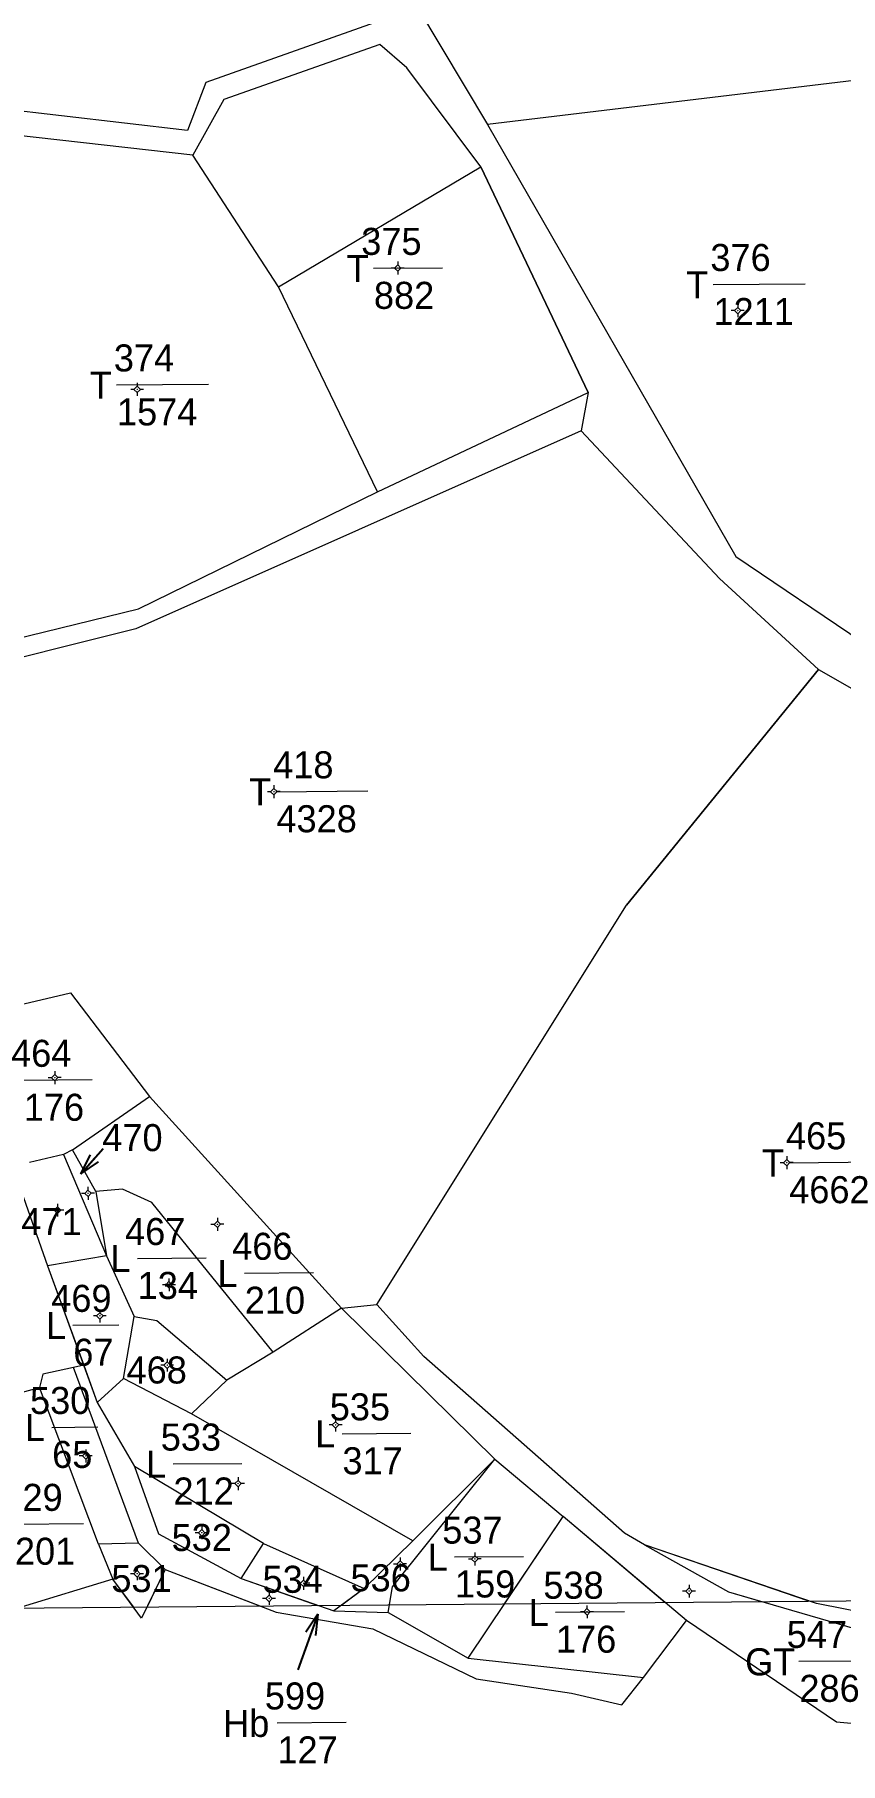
# Model space of a CAD drawing. Header units: metres. Extents: x 550490 to 551626, y 1839168 to 1840631.
# Drawn here: x 551444.6 to 551522.1, y 1839483.3 to 1839649.6 of the extents above; entities that cross this region are included whole.
import ezdxf
from ezdxf.enums import TextEntityAlignment as Align

# ---------------------------------------------------------------- set-up
doc = ezdxf.new("R2010")
doc.units = ezdxf.units.M
doc.header["$MEASUREMENT"] = 0
for name, color, linetype, lineweight in [('Level 10', 7, 'Continuous', 0), ('Level 11', 7, 'Continuous', 0), ('Level 13', 7, 'Continuous', 0), ('Level 22', 7, 'Continuous', 0)]:
    doc.layers.add(name, color=color, linetype=linetype, lineweight=lineweight)
doc.styles.add('Style-FmSimple', font='FmSimple.shx')
doc.styles.add('Style-Vnarial', font='Vnarial.shx')
doc.dimstyles.get("Standard").update_dxf_attribs({"dimtxt": 0.18, "dimasz": 0.18, "dimexe": 0.18, "dimexo": 0.0625, "dimgap": 0.09, "dimtad": 0, "dimtih": 1, "dimtoh": 1, "dimdec": 4, "dimzin": 0, "dimdsep": 46, "dimtxsty": 'Standard', "dimcen": 0.09, "dimadec": 0, "dimazin": 0, "dimtfac": 1, "dimtdec": 4, "dimtofl": 0, "dimtmove": 0, "dimatfit": 3, "dimfxl": 1, "dimtolj": 1, "dimtzin": 0, "dimarcsym": 0})

# ---------------------------------------------------------------- blocks, each defined once
blk = doc.blocks.new('TerminatorOpen_0.5')
at = {"color": 0, "linetype": 'ByBlock', "lineweight": -2}
for q in [(-1, 0.25), (-1, 0), (-1, -0.25)]:
    blk.add_line((0, 0), q, dxfattribs=at)
blk = doc.blocks.new('CENTRD')
at = {"layer": 'Level 11', "linetype": 'Continuous', "lineweight": 0}
h = blk.add_hatch(color=1, dxfattribs=at)
edge = h.paths.add_edge_path()
edge.add_arc((0.2, 0.2), 1.5, 0, 360)
at = {"layer": 'Level 11', "color": 1, "linetype": 'Continuous', "lineweight": 0}
for p, q in [((0, 6.2), (-6.2, 0)), ((0, 12.4), (0, 6.2)), ((6.2, 0.2), (0, 6.2)), ((0.2, -6.2), (6.2, 0.2)), ((12.4, 0.2), (6.2, 0.2)), ((-6.2, 0), (-12.4, 0)), ((-6.2, 0), (0.2, -6.2)), ((0.2, -6.2), (0.2, -12.4))]:
    blk.add_line(p, q, dxfattribs=at)
blk = doc.blocks.new('N_THUA_404')
at = {"layer": 'Level 13', "color": 3, "linetype": 'Continuous', "lineweight": 0}
blk.add_line((356383.44, 1839526.99), (356390.07, 1839527.05), dxfattribs=at)
at = {"layer": 'Level 13', "color": 3, "linetype": 'Continuous', "lineweight": 0, "style": 'Style-FmSimple'}
for s, p in [('375', (356382.26, 1839529.57999)), ('T', (356380.85, 1839526.96999)), ('882', (356383.48, 1839524.38999))]:
    blk.add_text(s, height=2.59998, dxfattribs=at).set_placement(p, align=Align.MIDDLE_LEFT)
blk = doc.blocks.new('N_THUA_407')
at = {"layer": 'Level 13', "color": 3, "linetype": 'Continuous', "lineweight": 0}
blk.add_line((356416.11, 1839522.91), (356424.95, 1839522.99), dxfattribs=at)
at = {"layer": 'Level 13', "color": 3, "linetype": 'Continuous', "lineweight": 0, "style": 'Style-FmSimple'}
for s, p in [('376', (356415.84, 1839525.50999)), ('T', (356413.52, 1839522.88999)), ('1211', (356416.14, 1839520.30999))]:
    blk.add_text(s, height=2.59998, dxfattribs=at).set_placement(p, align=Align.MIDDLE_LEFT)
blk = doc.blocks.new('N_THUA_412')
at = {"layer": 'Level 13', "color": 3, "linetype": 'Continuous', "lineweight": 0}
blk.add_line((356358.38, 1839515.32), (356367.21, 1839515.4), dxfattribs=at)
at = {"layer": 'Level 13', "color": 3, "linetype": 'Continuous', "lineweight": 0, "style": 'Style-FmSimple'}
for s, p in [('374', (356358.11, 1839517.91999)), ('T', (356355.79, 1839515.29999)), ('1574', (356358.41, 1839512.72999))]:
    blk.add_text(s, height=2.59998, dxfattribs=at).set_placement(p, align=Align.MIDDLE_LEFT)
blk = doc.blocks.new('N_THUA_436')
at = {"layer": 'Level 13', "color": 3, "linetype": 'Continuous', "lineweight": 0}
blk.add_line((356371.53, 1839476.65), (356380.37, 1839476.72), dxfattribs=at)
at = {"layer": 'Level 13', "color": 3, "linetype": 'Continuous', "lineweight": 0, "style": 'Style-FmSimple'}
for s, p in [('418', (356371.26, 1839479.23999)), ('T', (356368.95, 1839476.62999)), ('4328', (356371.57, 1839474.04999))]:
    blk.add_text(s, height=2.59998, dxfattribs=at).set_placement(p, align=Align.MIDDLE_LEFT)
blk = doc.blocks.new('N_THUA_461')
at = {"layer": 'Level 13', "color": 3, "linetype": 'Continuous', "lineweight": 0}
blk.add_line((356420.84, 1839440.97), (356429.68, 1839441.04), dxfattribs=at)
at = {"layer": 'Level 13', "color": 3, "linetype": 'Continuous', "lineweight": 0, "style": 'Style-FmSimple'}
for s, p in [('465', (356420.57, 1839443.55999)), ('T', (356418.26, 1839440.93999)), ('4662', (356420.88, 1839438.36999))]:
    blk.add_text(s, height=2.59998, dxfattribs=at).set_placement(p, align=Align.MIDDLE_LEFT)
blk = doc.blocks.new('N_THUA_496')
at = {"layer": 'Level 13', "color": 3, "linetype": 'Continuous', "lineweight": 0}
blk.add_line((356350.46, 1839449.11), (356357.09, 1839449.17), dxfattribs=at)
at = {"layer": 'Level 13', "color": 3, "linetype": 'Continuous', "lineweight": 0, "style": 'Style-FmSimple'}
for s, p in [('464', (356349.28, 1839451.69999)), ('L', (356347.88, 1839449.08999)), ('176', (356350.5, 1839446.50999))]:
    blk.add_text(s, height=2.59998, dxfattribs=at).set_placement(p, align=Align.MIDDLE_LEFT)
blk = doc.blocks.new('N_THUA_512')
at = {"layer": 'Level 13', "color": 3, "linetype": 'Continuous', "lineweight": 0}
blk.add_line((356366.15, 1839435.04), (356372.78, 1839435.1), dxfattribs=at)
at = {"layer": 'Level 13', "color": 3, "linetype": 'Continuous', "lineweight": 0, "style": 'Style-FmSimple'}
for s, p in [('466', (356364.97, 1839437.62999)), ('L', (356363.56, 1839435.01999)), ('210', (356366.18, 1839432.43999))]:
    blk.add_text(s, height=2.59998, dxfattribs=at).set_placement(p, align=Align.MIDDLE_LEFT)
blk = doc.blocks.new('N_THUA_522')
at = {"layer": 'Level 13', "color": 3, "linetype": 'Continuous', "lineweight": 0, "style": 'Style-FmSimple'}
blk.add_text('470', height=2.59998, dxfattribs=at).set_placement((356348.43, 1839438.03999), align=Align.MIDDLE_LEFT)
blk = doc.blocks.new('N_THUA_524')
at = {"layer": 'Level 13', "color": 3, "linetype": 'Continuous', "lineweight": 0, "style": 'Style-FmSimple'}
blk.add_text('471', height=2.59998, dxfattribs=at).set_placement((356345.55, 1839436.36999), align=Align.MIDDLE_LEFT)
blk = doc.blocks.new('N_THUA_529')
at = {"layer": 'Level 13', "color": 3, "linetype": 'Continuous', "lineweight": 0}
blk.add_line((356361.42, 1839429.2), (356368.05, 1839429.26), dxfattribs=at)
at = {"layer": 'Level 13', "color": 3, "linetype": 'Continuous', "lineweight": 0, "style": 'Style-FmSimple'}
for s, p in [('467', (356360.24, 1839431.78999)), ('L', (356358.83, 1839429.17999)), ('134', (356361.45, 1839426.59999))]:
    blk.add_text(s, height=2.59998, dxfattribs=at).set_placement(p, align=Align.MIDDLE_LEFT)
blk = doc.blocks.new('N_THUA_538')
at = {"layer": 'Level 13', "color": 3, "linetype": 'Continuous', "lineweight": 0}
blk.add_line((356354.8, 1839426.21), (356359.22, 1839426.25), dxfattribs=at)
at = {"layer": 'Level 13', "color": 3, "linetype": 'Continuous', "lineweight": 0, "style": 'Style-FmSimple'}
for s, p in [('469', (356352.71, 1839428.78999)), ('L', (356352.21, 1839426.18999)), ('67', (356354.83, 1839423.60999))]:
    blk.add_text(s, height=2.59998, dxfattribs=at).set_placement(p, align=Align.MIDDLE_LEFT)
blk = doc.blocks.new('N_THUA_547')
at = {"layer": 'Level 13', "color": 3, "linetype": 'Continuous', "lineweight": 0}
blk.add_line((356414.12, 1839399.85), (356420.75, 1839399.91), dxfattribs=at)
at = {"layer": 'Level 13', "color": 3, "linetype": 'Continuous', "lineweight": 0, "style": 'Style-FmSimple'}
for s, p in [('547', (356412.94, 1839402.43999)), ('GT', (356408.94, 1839399.79999)), ('286', (356414.16, 1839397.24999))]:
    blk.add_text(s, height=2.59998, dxfattribs=at).set_placement(p, align=Align.MIDDLE_LEFT)
blk = doc.blocks.new('N_THUA_549')
at = {"layer": 'Level 13', "color": 3, "linetype": 'Continuous', "lineweight": 0}
blk.add_line((356377.47, 1839415.75), (356384.1, 1839415.81), dxfattribs=at)
at = {"layer": 'Level 13', "color": 3, "linetype": 'Continuous', "lineweight": 0, "style": 'Style-FmSimple'}
for s, p in [('535', (356376.29, 1839418.33999)), ('L', (356374.89, 1839415.72999)), ('317', (356377.51, 1839413.14999))]:
    blk.add_text(s, height=2.59998, dxfattribs=at).set_placement(p, align=Align.MIDDLE_LEFT)
blk = doc.blocks.new('N_THUA_550')
at = {"layer": 'Level 13', "color": 3, "linetype": 'Continuous', "lineweight": 0, "style": 'Style-FmSimple'}
blk.add_text('468', height=2.59998, dxfattribs=at).set_placement((356356.1, 1839421.45999), align=Align.MIDDLE_LEFT)
blk = doc.blocks.new('N_THUA_555')
at = {"layer": 'Level 13', "color": 3, "linetype": 'Continuous', "lineweight": 0}
blk.add_line((356373.78, 1839399.03), (356380.41, 1839399.09), dxfattribs=at)
at = {"layer": 'Level 13', "color": 3, "linetype": 'Continuous', "lineweight": 0, "style": 'Style-FmSimple'}
for s, p in [('599', (356372.6, 1839401.61999)), ('Hb', (356368.59, 1839398.97999)), ('127', (356373.81, 1839396.42999))]:
    blk.add_text(s, height=2.59998, dxfattribs=at).set_placement(p, align=Align.MIDDLE_LEFT)
blk = doc.blocks.new('N_THUA_556')
at = {"layer": 'Level 13', "color": 3, "linetype": 'Continuous', "lineweight": 0}
blk.add_line((356353.41, 1839412.74), (356357.83, 1839412.78), dxfattribs=at)
at = {"layer": 'Level 13', "color": 3, "linetype": 'Continuous', "lineweight": 0, "style": 'Style-FmSimple'}
for s, p in [('530', (356351.32, 1839415.32999)), ('L', (356350.83, 1839412.71999)), ('65', (356353.45, 1839410.13999))]:
    blk.add_text(s, height=2.59998, dxfattribs=at).set_placement(p, align=Align.MIDDLE_LEFT)
blk = doc.blocks.new('N_THUA_558')
at = {"layer": 'Level 13', "color": 3, "linetype": 'Continuous', "lineweight": 0}
blk.add_line((356368.05, 1839410.05), (356374.68, 1839410.1), dxfattribs=at)
at = {"layer": 'Level 13', "color": 3, "linetype": 'Continuous', "lineweight": 0, "style": 'Style-FmSimple'}
for s, p in [('533', (356366.87, 1839412.63999)), ('L', (356365.46, 1839410.01999)), ('212', (356368.09, 1839407.44999))]:
    blk.add_text(s, height=2.59998, dxfattribs=at).set_placement(p, align=Align.MIDDLE_LEFT)
blk = doc.blocks.new('N_THUA_559')
at = {"layer": 'Level 13', "color": 3, "linetype": 'Continuous', "lineweight": 0}
blk.add_line((356347.26, 1839408.75), (356353.88, 1839408.81), dxfattribs=at)
at = {"layer": 'Level 13', "color": 3, "linetype": 'Continuous', "lineweight": 0, "style": 'Style-FmSimple'}
for s, p in [('529', (356346.08, 1839411.33999)), ('L', (356344.67, 1839408.72999)), ('201', (356347.29, 1839406.15999))]:
    blk.add_text(s, height=2.59998, dxfattribs=at).set_placement(p, align=Align.MIDDLE_LEFT)
blk = doc.blocks.new('N_THUA_574')
at = {"layer": 'Level 13', "color": 3, "linetype": 'Continuous', "lineweight": 0, "style": 'Style-FmSimple'}
blk.add_text('536', height=2.59998, dxfattribs=at).set_placement((356378.49, 1839402.32999), align=Align.MIDDLE_LEFT)
blk = doc.blocks.new('N_THUA_575')
at = {"layer": 'Level 13', "color": 3, "linetype": 'Continuous', "lineweight": 0}
blk.add_line((356390.84, 1839402.84), (356397.47, 1839402.89), dxfattribs=at)
at = {"layer": 'Level 13', "color": 3, "linetype": 'Continuous', "lineweight": 0, "style": 'Style-FmSimple'}
for s, p in [('537', (356389.66, 1839405.41999)), ('L', (356388.26, 1839402.80999)), ('159', (356390.88, 1839400.23999))]:
    blk.add_text(s, height=2.59998, dxfattribs=at).set_placement(p, align=Align.MIDDLE_LEFT)
blk = doc.blocks.new('N_THUA_577')
at = {"layer": 'Level 13', "color": 3, "linetype": 'Continuous', "lineweight": 0, "style": 'Style-FmSimple'}
blk.add_text('532', height=2.6, dxfattribs=at).set_placement((356360.13, 1839405.34), align=Align.MIDDLE_CENTER)
blk = doc.blocks.new('N_THUA_585')
at = {"layer": 'Level 13', "color": 3, "linetype": 'Continuous', "lineweight": 0}
blk.add_line((356401.63, 1839397.74), (356408.26, 1839397.8), dxfattribs=at)
at = {"layer": 'Level 13', "color": 3, "linetype": 'Continuous', "lineweight": 0, "style": 'Style-FmSimple'}
for s, p in [('538', (356400.45, 1839400.32999)), ('L', (356399.04, 1839397.71999)), ('176', (356401.66, 1839395.13999))]:
    blk.add_text(s, height=2.59998, dxfattribs=at).set_placement(p, align=Align.MIDDLE_LEFT)
blk = doc.blocks.new('N_THUA_587')
at = {"layer": 'Level 13', "color": 3, "linetype": 'Continuous', "lineweight": 0, "style": 'Style-FmSimple'}
blk.add_text('531', height=2.6, dxfattribs=at).set_placement((356354.11, 1839401.4), align=Align.MIDDLE_CENTER)
blk = doc.blocks.new('N_THUA_588')
at = {"layer": 'Level 13', "color": 3, "linetype": 'Continuous', "lineweight": 0, "style": 'Style-FmSimple'}
blk.add_text('534', height=2.6, dxfattribs=at).set_placement((356369.94, 1839400.47), align=Align.MIDDLE_CENTER)

msp = doc.modelspace()

# ---------------------------------------------------------------- linework, layer by layer
at = {"layer": 'Level 10', "color": 2, "linetype": 'Continuous', "lineweight": 0, "flags": 128}
for points in [[(551481.44, 1839652.21), (551461.1, 1839644.97), (551459.34, 1839640.35), (551441.12, 1839642.47), (551434.14, 1839642.3)], [(551481.44, 1839652.21), (551488.18, 1839640.93)], [(551477.59, 1839605.6), (551497.87, 1839615.15), (551487.55, 1839636.86), (551480.42, 1839646.4), (551477.82, 1839648.64), (551462.83, 1839643.36), (551459.84, 1839637.99)], [(551526.61, 1839614.71), (551524.24, 1839645.28), (551488.18, 1839640.93)], [(551459.84, 1839637.99), (551436.21, 1839640.66)], [(551488.18, 1839640.93), (551512.06, 1839599.4), (551524.22, 1839591.2)], [(551477.59, 1839605.6), (551468.09, 1839625.32)], [(551520.01, 1839588.52), (551510.49, 1839597.27), (551497.18, 1839611.47), (551454.36, 1839592.44), (551436.79, 1839588.03), (551436.51, 1839589.95)], [(551436.51, 1839589.95), (551454.62, 1839594.35), (551477.59, 1839605.6)], [(551477.54, 1839527.46), (551501.56, 1839565.86), (551520.01, 1839588.52)], [(551520.01, 1839588.52), (551537.2, 1839578.7), (551546.97, 1839569.28), (551547.72, 1839542.59), (551557.25, 1839502.19), (551552.46, 1839499.22)], [(551443.05, 1839556.24), (551448.09, 1839557.41), (551455.68, 1839547.45)], [(551448.29, 1839542.31), (551455.68, 1839547.45)], [(551455.68, 1839547.45), (551474.14, 1839527.09)], [(551447.41, 1839541.88), (551444.15, 1839541.11)], [(551448.29, 1839542.31), (551447.41, 1839541.88)], [(551447.41, 1839541.88), (551451.56, 1839532.13)], [(551450.51, 1839538.31), (551448.29, 1839542.31)], [(551442.91, 1839539.56), (551445.87, 1839531.17)], [(551467.56, 1839522.85), (551455.91, 1839537.25), (551453.08, 1839538.54), (551450.51, 1839538.31)], [(551450.51, 1839538.31), (551451.56, 1839532.13)], [(551451.56, 1839532.13), (551445.87, 1839531.17)], [(551445.87, 1839531.17), (551449.35, 1839521.6)], [(551451.56, 1839532.13), (551454.21, 1839526.3)], [(551453.18, 1839520.33), (551454.21, 1839526.3)], [(551454.21, 1839526.3), (551456.4, 1839525.92), (551463.1, 1839520.17)], [(551474.14, 1839527.09), (551467.56, 1839522.85)], [(551474.14, 1839527.09), (551488.87, 1839512.56)], [(551503.29, 1839504.35), (551501.34, 1839505.46), (551482.07, 1839522.45), (551477.54, 1839527.46)], [(551467.56, 1839522.85), (551463.1, 1839520.17)], [(551448.36, 1839521.39), (551445.41, 1839520.75), (551445.11, 1839519.48)], [(551449.35, 1839521.6), (551448.36, 1839521.39)], [(551454.62, 1839504.51), (551448.36, 1839521.39)], [(551449.35, 1839521.6), (551450.65, 1839518.03)], [(551435.41, 1839516.28), (551437.64, 1839516.78), (551439.51, 1839517.96), (551445.11, 1839519.48)], [(551450.77, 1839504.4), (551445.11, 1839519.48)], [(551450.65, 1839518.03), (551453.18, 1839520.33)], [(551459.73, 1839516.92), (551453.18, 1839520.33)], [(551463.1, 1839520.17), (551459.73, 1839516.92)], [(551450.65, 1839518.03), (551454.23, 1839511.86)], [(551481.01, 1839504.72), (551459.73, 1839516.92)], [(551478.64, 1839497.83), (551479.06, 1839500.31), (551488.87, 1839512.56)], [(551488.87, 1839512.56), (551481.01, 1839504.72)], [(551488.87, 1839512.56), (551495.47, 1839507.06)], [(551454.23, 1839511.86), (551456.55, 1839505.4), (551464.48, 1839501.08)], [(551466.65, 1839504.47), (551454.23, 1839511.86)], [(551486.31, 1839493.42), (551495.47, 1839507.06)], [(551507.3, 1839497.05), (551495.47, 1839507.06)], [(551454.62, 1839504.51), (551450.77, 1839504.4)], [(551450.77, 1839504.4), (551452.15, 1839501.03)], [(551454.62, 1839504.51), (551457.2, 1839501.97)], [(551464.48, 1839501.08), (551466.65, 1839504.47)], [(551466.65, 1839504.47), (551476.33, 1839500.13)], [(551481.01, 1839504.72), (551476.33, 1839500.13)], [(551552.46, 1839499.22), (551543.97, 1839493.93), (551519.81, 1839498.68), (551503.29, 1839504.35)], [(551503.29, 1839504.35), (551511.35, 1839499.81), (551532.29, 1839493.73)], [(551452.15, 1839501.03), (551443.34, 1839498.33)], [(551457.2, 1839501.97), (551454.92, 1839497.28), (551452.15, 1839501.03)], [(551457.2, 1839501.97), (551467.87, 1839497.85), (551477.17, 1839496.27), (551487.08, 1839491.44), (551496.26, 1839490.06), (551501.1, 1839488.94), (551503.19, 1839491.59)], [(551464.48, 1839501.08), (551473.41, 1839497.98)], [(551476.33, 1839500.13), (551473.41, 1839497.98)], [(551473.41, 1839497.98), (551478.64, 1839497.83)], [(551478.64, 1839497.83), (551486.31, 1839493.42)], [(551503.19, 1839491.59), (551507.3, 1839497.05)], [(551532.29, 1839493.73), (551532.03, 1839488.59), (551526.44, 1839489.71), (551524.21, 1839487.04), (551521.74, 1839487.27), (551507.3, 1839497.05)], [(551486.31, 1839493.42), (551503.19, 1839491.59)]]:
    msp.add_lwpolyline(points, dxfattribs=at)
at = {"layer": 'Level 10', "color": 1, "linetype": 'Continuous', "lineweight": 0, "flags": 128}
for points in [[(551468.09, 1839625.32), (551459.84, 1839637.99)], [(551474.14, 1839527.09), (551477.54, 1839527.46)]]:
    msp.add_lwpolyline(points, dxfattribs=at)
at = {"layer": 'Level 22', "color": 4, "linetype": 'Continuous', "lineweight": 0, "flags": 128}
for points in [[(551481.44, 1839652.21), (551488.18, 1839640.93)], [(551487.55, 1839636.86), (551480.42, 1839646.4), (551477.82, 1839648.64), (551462.83, 1839643.36), (551459.84, 1839637.99), (551436.21, 1839640.66)], [(551526.61, 1839614.71), (551524.24, 1839645.28), (551488.18, 1839640.93)], [(551488.18, 1839640.93), (551512.06, 1839599.4), (551524.22, 1839591.2)], [(551477.59, 1839605.6), (551468.09, 1839625.32), (551487.55, 1839636.86)], [(551487.55, 1839636.86), (551497.87, 1839615.15)], [(551477.59, 1839605.6), (551497.87, 1839615.15)], [(551497.87, 1839615.15), (551497.18, 1839611.47)], [(551497.18, 1839611.47), (551454.36, 1839592.44), (551436.79, 1839588.03), (551436.51, 1839589.95)], [(551497.18, 1839611.47), (551510.49, 1839597.27), (551520.01, 1839588.52)], [(551436.51, 1839589.95), (551454.62, 1839594.35), (551477.59, 1839605.6)], [(551520.01, 1839588.52), (551501.56, 1839565.86)], [(551520.01, 1839588.52), (551537.2, 1839578.7), (551546.97, 1839569.28), (551547.72, 1839542.59)]]:
    msp.add_lwpolyline(points, dxfattribs=at)
at = {"layer": 'Level 22', "color": 1, "linetype": 'Continuous', "lineweight": 0, "flags": 128}
for points in [[(551503.29, 1839504.35), (551501.34, 1839505.46), (551482.07, 1839522.45), (551477.54, 1839527.46), (551501.56, 1839565.86)], [(551443.05, 1839556.24), (551448.09, 1839557.41), (551455.68, 1839547.45)], [(551448.29, 1839542.31), (551455.68, 1839547.45)], [(551455.68, 1839547.45), (551474.14, 1839527.09)], [(551447.41, 1839541.88), (551444.15, 1839541.11)], [(551448.29, 1839542.31), (551447.41, 1839541.88)], [(551447.41, 1839541.88), (551451.56, 1839532.13)], [(551450.51, 1839538.31), (551448.29, 1839542.31)], [(551442.91, 1839539.56), (551445.87, 1839531.17)], [(551467.56, 1839522.85), (551455.91, 1839537.25), (551453.08, 1839538.54), (551450.51, 1839538.31)], [(551450.51, 1839538.31), (551451.56, 1839532.13)], [(551451.56, 1839532.13), (551445.87, 1839531.17)], [(551445.87, 1839531.17), (551450.65, 1839518.03)], [(551451.56, 1839532.13), (551454.21, 1839526.3)], [(551453.18, 1839520.33), (551454.21, 1839526.3)], [(551454.21, 1839526.3), (551456.4, 1839525.92), (551463.1, 1839520.17)], [(551474.14, 1839527.09), (551467.56, 1839522.85)], [(551474.14, 1839527.09), (551488.87, 1839512.56)], [(551467.56, 1839522.85), (551463.1, 1839520.17)], [(551454.62, 1839504.51), (551448.36, 1839521.39), (551445.41, 1839520.75), (551445.11, 1839519.48)], [(551435.41, 1839516.28), (551437.64, 1839516.78), (551439.51, 1839517.96), (551445.11, 1839519.48)], [(551450.77, 1839504.4), (551445.11, 1839519.48)], [(551450.65, 1839518.03), (551453.18, 1839520.33)], [(551459.73, 1839516.92), (551453.18, 1839520.33)], [(551463.1, 1839520.17), (551459.73, 1839516.92)], [(551450.65, 1839518.03), (551454.23, 1839511.86)], [(551481.01, 1839504.72), (551459.73, 1839516.92)], [(551478.77, 1839498.57), (551479.06, 1839500.31), (551488.87, 1839512.56)], [(551488.87, 1839512.56), (551481.01, 1839504.72)], [(551488.87, 1839512.56), (551495.47, 1839507.06)], [(551466.65, 1839504.47), (551454.23, 1839511.86)], [(551454.23, 1839511.86), (551456.55, 1839505.4), (551464.48, 1839501.08)], [(551489.83, 1839498.67), (551495.47, 1839507.06)], [(551505.23, 1839498.8), (551495.47, 1839507.06)], [(551454.62, 1839504.51), (551450.77, 1839504.4)], [(551450.77, 1839504.4), (551452.15, 1839501.03)], [(551454.62, 1839504.51), (551457.2, 1839501.97)], [(551464.48, 1839501.08), (551466.65, 1839504.47)], [(551466.65, 1839504.47), (551476.33, 1839500.13)], [(551481.01, 1839504.72), (551476.33, 1839500.13)], [(551519.09, 1839498.92), (551503.29, 1839504.35)], [(551503.29, 1839504.35), (551511.35, 1839499.81), (551514.52, 1839498.88)], [(551452.15, 1839501.03), (551443.34, 1839498.33)], [(551454.13, 1839498.36), (551452.15, 1839501.03)], [(551457.2, 1839501.97), (551455.45, 1839498.37)], [(551457.2, 1839501.97), (551466.28, 1839498.46)], [(551464.48, 1839501.08), (551471.87, 1839498.51)], [(551476.33, 1839500.13), (551474.17, 1839498.53)]]:
    msp.add_lwpolyline(points, dxfattribs=at)
at = {"layer": 'Level 22', "color": 3, "linetype": 'Continuous', "lineweight": 0, "flags": 128}
msp.add_lwpolyline([(550751.43, 1839492.21), (551559.41, 1839499.28)], dxfattribs=at)

# ---------------------------------------------------------------- block references
at = {"layer": 'Level 10', "color": 6, "linetype": 'Continuous', "lineweight": 0, "xscale": 2, "yscale": 2, "zscale": 2, "rotation": 228.5995467090017}
msp.add_blockref('TerminatorOpen_0.5', (551449.07, 1839540.01), dxfattribs=at)
at = {"layer": 'Level 11', "color": 1, "linetype": 'Continuous', "lineweight": 0, "xscale": 0.04999813735168662, "yscale": 0.04999813735168662, "zscale": 0.04999813735168662}
for p in [(551479.55, 1839627.13), (551512.24, 1839623.04), (551454.49, 1839615.46), (551467.64, 1839576.77), (551446.57, 1839549.26), (551516.95, 1839541.09), (551449.76, 1839538.14), (551446.83, 1839536.52), (551462.21, 1839535.15), (551457.55, 1839529.34), (551450.9, 1839526.35), (551457.38, 1839521.61), (551473.57, 1839515.86), (551449.55, 1839512.88), (551464.19, 1839510.22), (551460.7, 1839505.49), (551479.77, 1839502.49), (551486.96, 1839502.97), (551454.48, 1839501.55), (551470.49, 1839500.63), (551467.18, 1839499.17), (551507.56, 1839499.88), (551497.74, 1839497.89)]:
    msp.add_blockref('CENTRD', p, dxfattribs=at)
at = {"layer": 'Level 13', "color": 3, "linetype": 'Continuous', "lineweight": 0}
for name, p in [('N_THUA_404', (195093.78, 100.12)), ('N_THUA_407', (195093.77, 102.64)), ('N_THUA_412', (195094.14, 100.57)), ('N_THUA_436', (195096.31, 100.12)), ('N_THUA_496', (195093.09, 99.91)), ('N_THUA_522', (195102.71, 105.46)), ('N_THUA_461', (195096.31, 100.12)), ('N_THUA_524', (195097.8, 99.05)), ('N_THUA_529', (195093.09, 102.68)), ('N_THUA_512', (195098.66, 95.42)), ('N_THUA_538', (195093.52, 99.25)), ('N_THUA_550', (195097.37, 99.69)), ('N_THUA_556', (195092.87, 102.89)), ('N_THUA_549', (195096.72, 99.27)), ('N_THUA_558', (195089.89, 102.06)), ('N_THUA_559', (195095.45, 97.56)), ('N_THUA_577', (195100.58, 99.7)), ('N_THUA_575', (195094.17, 100.33)), ('N_THUA_587', (195100.8, 99.69)), ('N_THUA_588', (195099.51, 100.55)), ('N_THUA_574', (195096.52, 98.83)), ('N_THUA_585', (195093.1, 100.12)), ('N_THUA_547', (195104.01, 93.28)), ('N_THUA_555', (195094.17, 88.18))]:
    msp.add_blockref(name, p, dxfattribs=at)

# ---------------------------------------------------------------- leaders
at = {"layer": 'Level 10', "color": 6, "linetype": 'Continuous', "lineweight": 0}
for points in [[(551449.07, 1839540.01), (551451.23, 1839542.46)], [(551471.86, 1839497.66), (551469.93, 1839492.3)]]:
    msp.add_leader(points, dimstyle='Standard', override={"dimtxt": 2, "dimasz": 2, "dimgap": 0, "dimtad": 1, "dimtxsty": 'Style-Vnarial', "dimldrblk": 'TerminatorOpen_0.5'}, dxfattribs=at)

doc.saveas('drawing.dxf')
